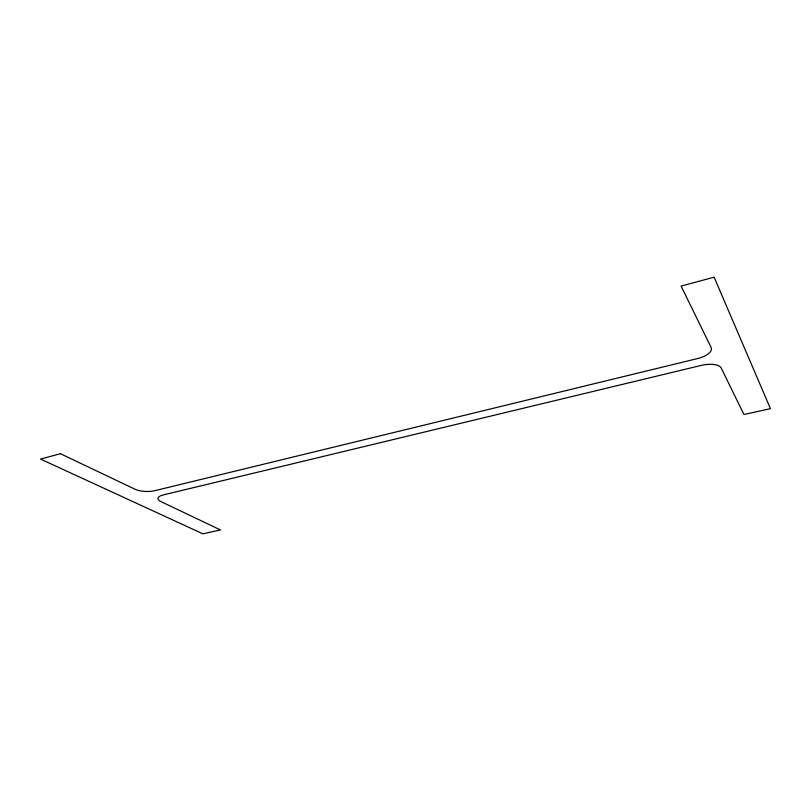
<?xml version="1.0" encoding="UTF-8"?>
<svg xmlns="http://www.w3.org/2000/svg" width="811" height="811" viewBox="0 0 811 811"><rect width="100%" height="100%" fill="white"/><g stroke="black" fill="none" stroke-linecap="round" stroke-linejoin="round"><path stroke-width="1.22" d="M60.44 453.704L40.55 459.077L202.862 533.82L220.47 529.938L160.771 501.502A13.686 4.744 1.3 0 1 163.447 494.882L701.17 365.426A17.072 7.005 -10.4 0 1 721.182 368.001L743.94 414.502L770.45 408.653L714.126 277.18L681.098 286.09L711.125 347.473A17.71 7.583 -10.6 0 1 697.561 358.563L154.81 490.685A14.192 5.028 1.9 0 1 135.052 489.246L60.44 453.704"/></g></svg>
